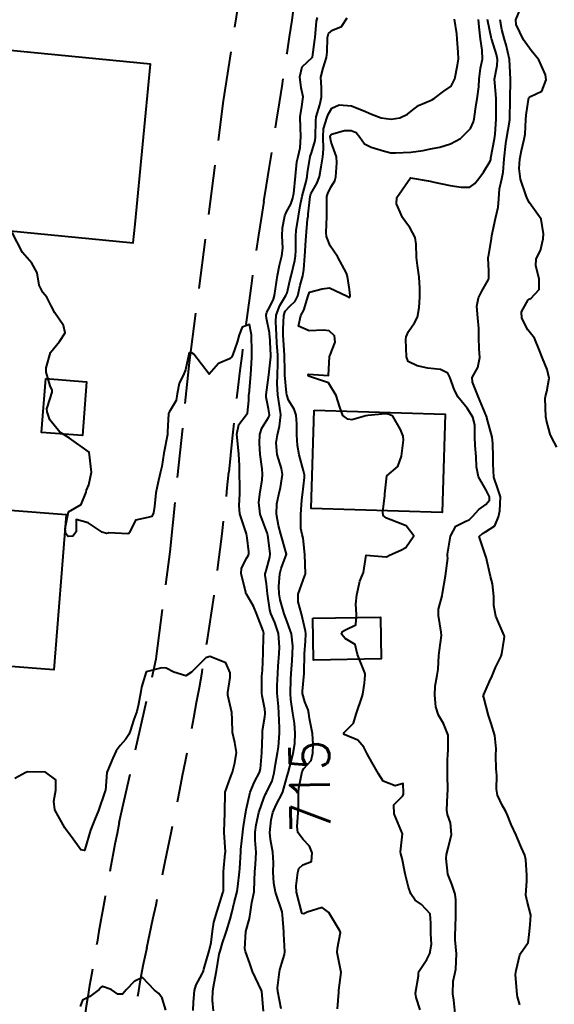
# Model space of a CAD drawing. Header units: metres. Extents: x 298520 to 308411, y 7433745 to 7450750.
# Drawn here: x 304821.2 to 304875, y 7438781.5 to 7438880.6 of the extents above; entities that cross this region are included whole.
import ezdxf
from ezdxf.enums import TextEntityAlignment as Align

# ---------------------------------------------------------------- set-up
doc = ezdxf.new("R2010")
doc.units = ezdxf.units.M
doc.header["$LTSCALE"] = 10
doc.linetypes.add('DASHED', pattern=[0.75, 0.5, -0.25])
for name, color, linetype in [('Cotas', 45, 'Continuous'), ('Curvas de Nivel 1m', 11, 'Continuous'), ('Curvas de Nivel 5m', 15, 'Continuous'), ('Edificações', 30, 'Continuous'), ('Vias Secundárias', 230, 'DASHED')]:
    doc.layers.add(name, color=color, linetype=linetype)
doc.styles.add('Style-STANDARD', font='STANDARD.shx')

msp = doc.modelspace()

# ---------------------------------------------------------------- linework, layer by layer
at = {"layer": 'Curvas de Nivel 1m', "flags": 128}
for points, elevation in [([(304875.301, 7438837.571), (304874.794, 7438838.502), (304874.622, 7438838.89), (304874.25, 7438840.258), (304874.196, 7438840.511), (304874.189, 7438840.575), (304874.126, 7438842.512), (304874.139, 7438842.657), (304874.289, 7438843.158), (304874.504, 7438844.507), (304874.316, 7438845.4), (304873.843, 7438846.515), (304873.551, 7438847.308), (304873.052, 7438848.523), (304872.362, 7438849.39), (304871.771, 7438850.536), (304871.72, 7438851.2), (304872.401, 7438852.389), (304872.479, 7438852.452), (304872.67, 7438852.527), (304873.494, 7438853.437), (304873.496, 7438854.519), (304873.154, 7438855.811), (304873.209, 7438856.522), (304873.625, 7438857.355), (304873.918, 7438858.516), (304873.959, 7438859.034), (304873.709, 7438860.518), (304872.517, 7438862.163), (304872.324, 7438862.532), (304872.204, 7438862.856), (304871.634, 7438864.539), (304871.502, 7438865.598), (304871.572, 7438866.54), (304871.713, 7438867.407), (304871.997, 7438868.536), (304872.086, 7438869.048), (304872.152, 7438870.535), (304872.188, 7438870.966), (304872.426, 7438872.532), (304872.476, 7438872.7), (304872.646, 7438872.855), (304873.778, 7438873.393), (304874.216, 7438874.514), (304874.153, 7438875.033), (304873.481, 7438876.522), (304872.702, 7438877.468), (304871.931, 7438878.538), (304871.187, 7438880.087), (304871.158, 7438880.546), (304871.613, 7438881.679)], 719), ([(304845.773, 7438780.838), (304845.584, 7438782.819), (304845.58, 7438782.84), (304845.564, 7438782.924), (304844.642, 7438784.854), (304844.397, 7438785.654), (304843.955, 7438786.865), (304843.883, 7438787.133), (304843.99, 7438788.865), (304844.356, 7438790.156), (304844.439, 7438790.858), (304844.586, 7438791.77), (304844.818, 7438792.853), (304844.866, 7438794.024), (304844.894, 7438794.852), (304844.969, 7438795.596), (304845.011, 7438796.851), (304844.93, 7438798.037), (304844.938, 7438798.852), (304845.028, 7438799.587), (304845.289, 7438800.847), (304845.797, 7438802.268), (304845.979, 7438802.66), (304846.074, 7438802.837), (304846.618, 7438804.029), (304846.838, 7438804.83), (304846.979, 7438805.685), (304847.181, 7438806.827), (304847.255, 7438807.43), (304847.359, 7438808.825), (304847.374, 7438809.331), (304847.309, 7438810.826), (304847.259, 7438811.477), (304847.151, 7438812.828), (304847.146, 7438813.613), (304847.204, 7438814.827), (304847.247, 7438815.534), (304847.334, 7438816.826), (304847.357, 7438817.448), (304847.255, 7438818.827), (304846.908, 7438819.933), (304846.512, 7438820.835), (304846.402, 7438821.212), (304846.164, 7438822.839), (304846.053, 7438823.843), (304845.936, 7438824.716), (304845.929, 7438824.842), (304845.958, 7438824.948), (304846.069, 7438825.274), (304846.412, 7438826.513), (304846.442, 7438826.837), (304846.182, 7438828.77), (304846.166, 7438828.839), (304846.115, 7438828.964), (304845.425, 7438830.851), (304845.303, 7438832.001), (304845.39, 7438832.852), (304845.611, 7438834.282), (304845.671, 7438834.848), (304845.629, 7438835.411), (304845.426, 7438836.852), (304845.363, 7438837.992), (304845.402, 7438838.852), (304845.598, 7438839.494), (304846.259, 7438840.573), (304846.353, 7438840.748), (304846.36, 7438840.839), (304846.269, 7438841.446), (304846.03, 7438842.593), (304846.024, 7438842.844), (304846.303, 7438844.84), (304846.509, 7438846.659), (304846.513, 7438846.838), (304846.384, 7438848.809), (304846.38, 7438848.84), (304846.355, 7438849.073), (304846.066, 7438850.541), (304846.026, 7438850.845), (304846.082, 7438851.14), (304846.385, 7438851.678), (304846.759, 7438852.474), (304846.874, 7438852.835), (304847.069, 7438854.181), (304847.155, 7438854.833), (304847.384, 7438855.886), (304847.622, 7438856.828), (304847.699, 7438857.589), (304847.645, 7438858.828), (304847.681, 7438859.628), (304847.918, 7438860.826), (304848.074, 7438861.25), (304848.511, 7438862.026), (304848.706, 7438862.631), (304848.751, 7438862.817), (304848.799, 7438863.09), (304848.972, 7438864.814), (304849.117, 7438866.259), (304849.235, 7438866.81), (304849.439, 7438867.665), (304849.516, 7438868.806), (304849.47, 7438869.675), (304849.449, 7438870.807), (304849.608, 7438871.825), (304849.765, 7438872.803), (304849.566, 7438873.721), (304849.408, 7438874.809), (304849.651, 7438875.832), (304850.693, 7438876.79), (304850.928, 7438878.571), (304850.945, 7438878.788), (304851.105, 7438880.41), (304851.181, 7438880.786)], 713), ([(304847.545, 7438781.078), (304847.205, 7438782.824), (304847.186, 7438783.206), (304847.374, 7438784.822), (304847.407, 7438785.01), (304847.602, 7438785.682), (304847.885, 7438786.542), (304847.909, 7438786.817), (304847.823, 7438788.626), (304847.812, 7438788.818), (304847.659, 7438790.552), (304847.634, 7438790.82), (304847.625, 7438790.859), (304846.977, 7438792.827), (304846.785, 7438793.736), (304846.742, 7438794.83), (304846.775, 7438795.772), (304846.707, 7438796.83), (304846.464, 7438798.115), (304846.399, 7438798.834), (304846.524, 7438800.08), (304846.704, 7438800.831), (304847.023, 7438801.596), (304847.661, 7438802.821), (304847.702, 7438802.923), (304847.807, 7438803.269), (304848.15, 7438804.486), (304848.233, 7438804.816), (304848.565, 7438806.09), (304848.764, 7438806.811), (304848.907, 7438807.765), (304848.95, 7438808.809), (304848.875, 7438809.823), (304848.73, 7438810.812), (304848.522, 7438812.209), (304848.472, 7438812.815), (304848.506, 7438814.245), (304848.552, 7438814.814), (304848.646, 7438816.13), (304848.682, 7438816.813), (304848.716, 7438817.545), (304848.587, 7438818.811), (304848.016, 7438820.376), (304847.836, 7438820.822), (304847.448, 7438822.237), (304847.352, 7438822.827), (304847.313, 7438823.565), (304847.409, 7438824.827), (304847.536, 7438825.361), (304848.093, 7438826.82), (304847.508, 7438828.826), (304847.257, 7438829.698), (304847.068, 7438830.831), (304847.112, 7438831.871), (304847.309, 7438832.829), (304847.485, 7438833.512), (304847.69, 7438834.825), (304847.576, 7438835.442), (304847.15, 7438836.831), (304847.042, 7438838.015), (304847.158, 7438838.831), (304847.378, 7438839.697), (304847.491, 7438840.828), (304847.376, 7438841.724), (304847.206, 7438842.831), (304847.148, 7438843.978), (304847.157, 7438844.831), (304847.191, 7438845.961), (304847.189, 7438846.831), (304847.113, 7438848.065), (304847.062, 7438848.833), (304846.987, 7438850.213), (304847.039, 7438850.833), (304847.402, 7438851.815), (304848.02, 7438852.824), (304848.141, 7438853.087), (304848.418, 7438854.288), (304848.553, 7438854.818), (304848.925, 7438856.334), (304848.988, 7438856.812), (304849.007, 7438857.36), (304849.014, 7438858.812), (304849.048, 7438859.381), (304849.28, 7438860.808), (304849.463, 7438861.851), (304849.654, 7438862.803), (304850.048, 7438864.307), (304850.145, 7438864.796), (304850.186, 7438865.157), (304850.468, 7438866.792), (304850.577, 7438867.159), (304850.96, 7438868.415), (304850.989, 7438868.786), (304851.012, 7438870.383), (304851.076, 7438870.785), (304851.417, 7438871.997), (304851.608, 7438872.78), (304851.615, 7438873.743), (304851.519, 7438874.781), (304851.762, 7438875.694), (304852.104, 7438876.776), (304852.17, 7438877.304), (304852.216, 7438878.775), (304852.314, 7438879.177), (304852.72, 7438879.498), (304853.618, 7438879.867), (304854.186, 7438880.755)], 714), ([(304861.546, 7438780.987), (304861.121, 7438782.219), (304861.074, 7438782.657), (304861.346, 7438784.419), (304861.367, 7438784.653), (304861.392, 7438784.847), (304861.59, 7438785.152), (304862.204, 7438786.044), (304862.503, 7438786.641), (304862.656, 7438787.606), (304862.589, 7438788.64), (304862.593, 7438789.696), (304862.538, 7438790.641), (304861.672, 7438791.592), (304861.033, 7438792.016), (304860.592, 7438792.666), (304860.34, 7438793.321), (304860.004, 7438794.675), (304859.726, 7438796.194), (304859.589, 7438796.681), (304859.547, 7438796.869), (304859.753, 7438798.68), (304858.905, 7438800.689), (304858.877, 7438801.604), (304859.801, 7438802.518), (304859.859, 7438802.679), (304859.868, 7438802.744), (304859.813, 7438803.738), (304859.001, 7438803.498), (304857.816, 7438803.982), (304857.331, 7438804.705), (304856.66, 7438805.892), (304856.198, 7438806.717), (304855.86, 7438807.415), (304855.242, 7438808.104), (304853.872, 7438808.688), (304853.836, 7438808.75), (304853.832, 7438808.792), (304853.875, 7438808.887), (304854.822, 7438809.803), (304855.081, 7438810.732), (304855.69, 7438812.493), (304855.774, 7438812.722), (304855.934, 7438813.845), (304856.005, 7438814.657), (304855.999, 7438814.719), (304855.945, 7438814.868), (304855.235, 7438816.731), (304854.983, 7438817.735), (304853.989, 7438818.346), (304853.606, 7438818.754), (304853.723, 7438819.027), (304854, 7438819.215), (304855.042, 7438819.7), (304855.122, 7438820.734), (304855.071, 7438821.772), (304855.165, 7438822.733), (304855.442, 7438824.114), (304855.725, 7438824.725), (304855.817, 7438824.974), (304856.093, 7438826.72), (304858.091, 7438826.552), (304858.216, 7438826.574), (304858.44, 7438826.697), (304859.575, 7438827.209), (304860.101, 7438827.492), (304860.902, 7438828.668), (304860.127, 7438829.651), (304858.566, 7438830.266), (304858.139, 7438830.428), (304857.815, 7438830.703), (304857.769, 7438831.081), (304857.964, 7438832.702), (304857.982, 7438832.884), (304858.183, 7438834.7), (304859.267, 7438835.614), (304859.653, 7438836.678), (304859.846, 7438838.292), (304859.812, 7438838.676), (304859.557, 7438839.366), (304858.765, 7438840.692), (304858.424, 7438840.857), (304858.265, 7438840.893), (304858.042, 7438840.926), (304856.263, 7438840.768), (304856.066, 7438840.723), (304854.666, 7438840.335), (304854.257, 7438840.381), (304853.759, 7438840.755), (304853.429, 7438841.601), (304853.086, 7438842.762), (304852.296, 7438844.06), (304850.399, 7438844.692), (304850.302, 7438844.728), (304850.277, 7438844.765), (304850.264, 7438844.791), (304850.258, 7438844.837), (304850.305, 7438844.91), (304852.303, 7438844.77), (304852.415, 7438846.686), (304852.433, 7438846.769), (304852.965, 7438848.146), (304852.905, 7438848.764), (304852.358, 7438849.272), (304851.794, 7438849.34), (304850.358, 7438849.287), (304849.29, 7438849.734), (304849.511, 7438850.803), (304849.817, 7438851.363), (304850.246, 7438852.792), (304850.407, 7438853.179), (304851.679, 7438853.508), (304852.411, 7438853.599), (304854.175, 7438852.752), (304854.401, 7438852.614), (304854.465, 7438852.686), (304854.475, 7438852.749), (304854.472, 7438852.817), (304854.41, 7438853.445), (304854.203, 7438854.752), (304854.111, 7438855.069), (304853.215, 7438856.762), (304852.464, 7438857.828), (304852.103, 7438858.774), (304852.072, 7438859.179), (304852.123, 7438860.774), (304852.123, 7438861.149), (304852.149, 7438862.774), (304852.224, 7438863.075), (304852.532, 7438863.71), (304852.941, 7438864.364), (304853.029, 7438864.765), (304853.159, 7438866.17), (304853.105, 7438866.765), (304852.588, 7438868.245), (304852.48, 7438868.771), (304852.486, 7438868.879), (304852.596, 7438869.061), (304853.921, 7438869.435), (304854.6, 7438869.427), (304855.078, 7438869.223), (304855.458, 7438868.737), (304855.924, 7438868.067), (304856.583, 7438867.74), (304857.944, 7438867.342), (304858.578, 7438867.188), (304859.044, 7438867.16), (304860.579, 7438867.232), (304861.817, 7438867.421), (304862.582, 7438867.566), (304863.495, 7438867.729), (304864.587, 7438868.077), (304865.578, 7438868.615), (304866.603, 7438869.613), (304866.9, 7438870.307), (304866.963, 7438870.596), (304867.176, 7438872.053), (304867.275, 7438872.594), (304867.447, 7438873.8), (304867.465, 7438874.592), (304867.594, 7438875.676), (304867.807, 7438876.589), (304867.782, 7438877.509), (304867.595, 7438878.591), (304867.461, 7438879.858), (304867.395, 7438880.593)], 716), ([(304865.062, 7438780.607), (304864.909, 7438781.962), (304864.828, 7438782.611), (304864.844, 7438783.879), (304865.009, 7438784.609), (304865.131, 7438785.065), (304865.195, 7438786.606), (304865.045, 7438788.027), (304865.038, 7438788.609), (304865.072, 7438789.178), (304865.12, 7438790.608), (304865.122, 7438792.053), (304865.054, 7438792.609), (304864.707, 7438793.629), (304864.33, 7438794.621), (304864.135, 7438796.216), (304864.185, 7438796.623), (304864.36, 7438797.241), (304864.695, 7438798.616), (304864.586, 7438799.802), (304864.289, 7438800.622), (304864.216, 7438801.052), (304864.29, 7438802.623), (304864.304, 7438803.119), (304864.28, 7438804.623), (304864.29, 7438806.179), (304864.309, 7438806.623), (304864.361, 7438807.126), (304864.352, 7438808.623), (304863.89, 7438809.796), (304863.367, 7438810.635), (304863.103, 7438811.447), (304863.015, 7438812.639), (304863.04, 7438813.531), (304863.224, 7438814.637), (304863.332, 7438815.257), (304863.423, 7438816.635), (304863.463, 7438817.15), (304863.662, 7438818.633), (304863.651, 7438818.98), (304863.381, 7438820.636), (304863.376, 7438821.29), (304863.728, 7438822.633), (304863.792, 7438822.886), (304864.063, 7438824.63), (304864.314, 7438826.403), (304864.297, 7438826.627), (304864.295, 7438826.827), (304864.567, 7438828.623), (304865.119, 7438829.624), (304866.136, 7438830.135), (304866.462, 7438830.273), (304866.811, 7438830.593), (304867.442, 7438831.295), (304868.155, 7438831.821), (304868.495, 7438832.241), (304868.503, 7438832.577), (304868.169, 7438833.236), (304867.409, 7438834.588), (304867.203, 7438835.585), (304867.177, 7438836.59), (304867.077, 7438837.739), (304867.034, 7438838.592), (304867.024, 7438839.813), (304866.827, 7438840.594), (304866.267, 7438841.508), (304865.368, 7438842.614), (304864.973, 7438843.303), (304864.514, 7438844.627), (304864.309, 7438845.029), (304863.568, 7438845.384), (304862.316, 7438845.517), (304861.24, 7438845.74), (304860.326, 7438846.206), (304860.14, 7438846.673), (304860.077, 7438848.401), (304860.113, 7438848.674), (304860.358, 7438849.21), (304860.967, 7438850.064), (304861.248, 7438850.661), (304861.441, 7438851.605), (304861.507, 7438852.659), (304861.508, 7438853.563), (304861.426, 7438854.66), (304861.258, 7438855.844), (304861.172, 7438856.663), (304861.143, 7438857.986), (304861.013, 7438858.665), (304860.483, 7438859.665), (304860.037, 7438860.226), (304859.738, 7438860.681), (304859.156, 7438862.048), (304859.195, 7438862.69), (304860.543, 7438864.67), (304862.54, 7438864.334), (304862.947, 7438864.238), (304864.536, 7438863.896), (304865.641, 7438863.72), (304866.534, 7438863.71), (304867.039, 7438864.094), (304867.437, 7438864.591), (304867.92, 7438865.219), (304868.569, 7438866.321), (304868.634, 7438866.517), (304868.638, 7438866.579), (304868.653, 7438866.658), (304869.017, 7438868.574), (304869.086, 7438869.061), (304869.163, 7438870.572), (304869.185, 7438872.021), (304869.194, 7438872.572), (304869.143, 7438873.068), (304868.994, 7438874.575), (304869.283, 7438875.972), (304869.324, 7438876.571), (304869.206, 7438877.081), (304868.726, 7438878.58), (304868.713, 7438878.625), (304868.304, 7438880.584)], 717), ([(304871.553, 7438781.492), (304871.312, 7438782.285), (304871.278, 7438782.534), (304871.164, 7438784.121), (304871.137, 7438784.537), (304871.175, 7438784.95), (304871.564, 7438786.531), (304871.614, 7438786.644), (304872.396, 7438787.752), (304872.503, 7438788.521), (304872.613, 7438789.556), (304872.673, 7438790.52), (304872.301, 7438791.899), (304872.164, 7438792.525), (304872.249, 7438793.973), (304872.276, 7438794.524), (304872.175, 7438796.077), (304872.061, 7438796.527), (304871.74, 7438797.276), (304871.367, 7438798.154), (304871.199, 7438798.538), (304870.688, 7438799.627), (304870.32, 7438800.552), (304870.164, 7438800.932), (304869.793, 7438801.577), (304869.308, 7438802.565), (304869.199, 7438803.176), (304869.23, 7438804.566), (304869.183, 7438805.216), (304869.141, 7438806.567), (304869.192, 7438807.234), (304869.057, 7438808.568), (304868.674, 7438809.789), (304868.405, 7438810.575), (304867.921, 7438812.386), (304867.875, 7438812.58), (304867.888, 7438812.616), (304867.924, 7438812.691), (304868.514, 7438813.998), (304868.774, 7438814.572), (304869.109, 7438815.415), (304869.669, 7438816.563), (304869.749, 7438816.788), (304869.99, 7438818.251), (304870.013, 7438818.56), (304869.994, 7438818.632), (304869.158, 7438820.569), (304868.959, 7438821.646), (304868.956, 7438822.571), (304868.794, 7438823.834), (304868.621, 7438824.574), (304868.169, 7438826.502), (304868.147, 7438826.579), (304868.094, 7438826.688), (304867.465, 7438828.586), (304867.795, 7438828.906), (304868.12, 7438829.049), (304869.04, 7438829.66), (304869.399, 7438830.567), (304869.545, 7438831.17), (304869.607, 7438832.566), (304869.361, 7438833.378), (304868.957, 7438834.572), (304868.87, 7438835.906), (304868.877, 7438836.573), (304868.857, 7438837.944), (304868.787, 7438838.574), (304868.252, 7438840.532), (304868.234, 7438840.58), (304868.225, 7438840.608), (304867.412, 7438842.589), (304866.791, 7438844.102), (304866.754, 7438844.595), (304867.32, 7438845.588), (304867.53, 7438846.588), (304867.476, 7438847.454), (304867.424, 7438848.589), (304867.44, 7438849.511), (304867.34, 7438850.59), (304867.24, 7438851.742), (304867.403, 7438852.59), (304867.742, 7438853.255), (304868.421, 7438854.428), (304868.442, 7438854.58), (304868.434, 7438855.311), (304868.377, 7438856.581), (304868.384, 7438856.65), (304868.456, 7438856.93), (304868.721, 7438858.576), (304868.759, 7438858.859), (304869.115, 7438860.571), (304869.373, 7438861.704), (304869.442, 7438862.566), (304869.528, 7438863.56), (304869.762, 7438864.562), (304869.883, 7438865.23), (304869.989, 7438866.559), (304870.139, 7438868.107), (304870.209, 7438868.556), (304870.548, 7438870.487), (304870.555, 7438870.551), (304870.556, 7438870.608), (304870.604, 7438872.551), (304870.628, 7438874.516), (304870.629, 7438874.551), (304870.631, 7438874.583), (304870.518, 7438876.553), (304870.175, 7438878.025), (304870.014, 7438878.56), (304869.733, 7438879.574), (304869.588, 7438880.567)], 718), ([(304840.72, 7438780.902), (304840.624, 7438781.974), (304840.652, 7438782.904), (304840.807, 7438783.669), (304841.021, 7438784.899), (304841.316, 7438786.601), (304841.388, 7438786.893), (304841.621, 7438787.712), (304841.927, 7438788.59), (304842.028, 7438788.886), (304842.414, 7438790.12), (304842.61, 7438790.881), (304842.817, 7438791.733), (304843.103, 7438792.876), (304843.182, 7438793.381), (304843.358, 7438794.873), (304843.388, 7438795.192), (304843.469, 7438796.873), (304843.486, 7438797.122), (304843.676, 7438798.871), (304843.687, 7438798.937), (304843.761, 7438799.409), (304843.935, 7438800.714), (304843.97, 7438800.867), (304844.028, 7438801.109), (304844.416, 7438802.861), (304844.87, 7438803.911), (304845.346, 7438804.847), (304845.445, 7438805.229), (304845.581, 7438806.844), (304845.657, 7438808.629), (304845.649, 7438808.843), (304845.65, 7438809.07), (304845.897, 7438810.448), (304845.943, 7438810.799), (304845.942, 7438810.84), (304845.907, 7438811.212), (304845.637, 7438812.561), (304845.586, 7438812.845), (304845.599, 7438814.505), (304845.642, 7438814.845), (304845.672, 7438815.119), (304845.73, 7438816.844), (304845.764, 7438818.616), (304845.779, 7438818.843), (304845.724, 7438819.117), (304845.057, 7438820.854), (304844.753, 7438821.582), (304844.042, 7438822.796), (304844, 7438822.87), (304843.972, 7438822.942), (304843.506, 7438824.876), (304843.537, 7438825.41), (304844.086, 7438826.441), (304844.243, 7438826.716), (304844.282, 7438826.867), (304844.278, 7438827.05), (304844.109, 7438828.448), (304844.048, 7438828.871), (304844.019, 7438828.967), (304843.382, 7438830.878), (304843.314, 7438831.715), (304843.369, 7438832.878), (304843.366, 7438833.683), (304843.353, 7438834.878), (304843.34, 7438835.735), (304843.294, 7438836.879), (304843.19, 7438837.913), (304843.094, 7438838.881), (304843.278, 7438839.849), (304844.062, 7438840.872), (304844.15, 7438840.985), (304844.277, 7438842.263), (304844.301, 7438842.87), (304844.304, 7438842.891), (304844.479, 7438844.867), (304844.588, 7438846.608), (304844.602, 7438846.866), (304844.598, 7438847.129), (304844.543, 7438848.867), (304844.532, 7438849.045), (304844.363, 7438849.923), (304843.61, 7438849.628), (304843.303, 7438848.88), (304843.097, 7438848.131), (304842.66, 7438846.887), (304842.559, 7438846.658), (304842.327, 7438846.463), (304841.224, 7438845.996), (304840.303, 7438844.91), (304838.736, 7438846.934), (304838.494, 7438847.097), (304838.335, 7438847.108), (304838.256, 7438847.018), (304838.237, 7438846.941), (304837.906, 7438845.347), (304837.739, 7438844.946), (304837.262, 7438843.982), (304837.088, 7438842.952), (304836.962, 7438842.267), (304836.264, 7438841.094), (304836.212, 7438840.961), (304836.097, 7438839.1), (304836.114, 7438838.962), (304836.111, 7438838.841), (304835.742, 7438836.967), (304835.518, 7438835.646), (304835.378, 7438834.972), (304835.117, 7438833.921), (304834.941, 7438832.978), (304834.783, 7438831.614), (304834.694, 7438830.982), (304834.513, 7438830.609), (304834.135, 7438830.489), (304832.891, 7438830.243), (304832.274, 7438829.008), (304832.218, 7438828.903), (304832.112, 7438828.869), (304830.191, 7438828.95), (304830.112, 7438828.936), (304829.968, 7438828.889), (304829.529, 7438829.039), (304828.126, 7438829.957), (304826.909, 7438830.294), (304826.916, 7438829.072), (304826.558, 7438828.626), (304826.108, 7438828.604), (304825.88, 7438828.853), (304825.818, 7438829.084), (304825.811, 7438829.391), (304826.143, 7438831.08), (304827.395, 7438831.823), (304827.913, 7438833.062), (304827.963, 7438833.264), (304828.17, 7438833.776), (304828.436, 7438835.056), (304828.213, 7438837.06), (304826.227, 7438838.484), (304825.853, 7438838.71), (304825.269, 7438839.094), (304824.251, 7438840.317), (304823.975, 7438841.113), (304823.966, 7438841.413), (304824.276, 7438842.461), (304824.5, 7438843.107), (304824.486, 7438843.308), (304824.289, 7438843.753), (304823.892, 7438845.114), (304823.885, 7438845.539), (304824.333, 7438847.1), (304825.246, 7438848.188), (304825.816, 7438849.085), (304825.638, 7438849.813), (304824.759, 7438851.096), (304824.39, 7438851.799), (304823.958, 7438852.667), (304823.558, 7438853.113), (304823.175, 7438853.883), (304822.981, 7438855.122), (304822.437, 7438856.08), (304821.499, 7438857.14), (304820.473, 7438859.15)], 712), ([(304838.669, 7438780.929), (304838.731, 7438781.748), (304838.804, 7438782.928), (304838.983, 7438783.515), (304839.588, 7438784.614), (304839.687, 7438784.823), (304839.711, 7438784.918), (304839.742, 7438785.065), (304840.291, 7438786.91), (304840.479, 7438787.765), (304840.62, 7438788.905), (304840.759, 7438789.79), (304841.085, 7438790.899), (304841.681, 7438792.741), (304841.715, 7438792.857), (304841.72, 7438792.89), (304841.749, 7438794.843), (304841.749, 7438794.89), (304841.92, 7438796.698), (304841.923, 7438796.888), (304841.81, 7438798.832), (304841.807, 7438798.889), (304841.881, 7438800.789), (304841.883, 7438800.889), (304841.897, 7438802.794), (304841.91, 7438802.889), (304842.4, 7438804.301), (304842.628, 7438804.882), (304842.883, 7438805.834), (304843.039, 7438806.878), (304842.881, 7438807.861), (304842.636, 7438808.882), (304842.606, 7438810.169), (304842.563, 7438810.883), (304842.18, 7438812.628), (304842.165, 7438812.888), (304842.423, 7438814.4), (304842.416, 7438814.885), (304841.958, 7438815.885), (304840.353, 7438816.521), (304839.965, 7438816.39), (304839.211, 7438815.665), (304838.524, 7438814.931), (304837.939, 7438814.563), (304836.744, 7438814.952), (304835.949, 7438815.353), (304835.527, 7438815.388), (304833.943, 7438814.99), (304833.491, 7438813.43), (304833.405, 7438812.995), (304833.194, 7438811.713), (304833.002, 7438810.999), (304832.719, 7438810.173), (304832.355, 7438809.005), (304832.212, 7438808.664), (304831.864, 7438808.168), (304831.319, 7438807.555), (304830.932, 7438807.019), (304830.582, 7438806.283), (304830.048, 7438805.028), (304830.002, 7438804.847), (304829.846, 7438803.03), (304829.835, 7438802.997), (304829.802, 7438802.9), (304829.147, 7438801.04), (304828.761, 7438800.052), (304828.359, 7438799.051), (304827.788, 7438797.113), (304827.771, 7438797.059), (304827.733, 7438797.024), (304827.367, 7438797.064), (304826.45, 7438798.369), (304825.908, 7438799.078), (304825.756, 7438799.281), (304824.775, 7438801.095), (304824.668, 7438801.973), (304824.867, 7438803.094), (304824.847, 7438804.128), (304823.821, 7438804.887), (304822.046, 7438804.912), (304821.829, 7438804.849), (304820.722, 7438804.239)], 711)]:
    msp.add_lwpolyline(points, dxfattribs=dict(at, elevation=elevation))
at = {"layer": 'Curvas de Nivel 5m', "flags": 128}
for points, elevation in [([(304853.222, 7438781.078), (304853.335, 7438782.752), (304853.36, 7438782.958), (304853.593, 7438784.75), (304853.182, 7438786.754), (304853.199, 7438787.173), (304853.495, 7438788.751), (304853.452, 7438788.936), (304852.328, 7438790.763), (304851.668, 7438791.27), (304850.143, 7438790.793), (304849.826, 7438790.632), (304849.661, 7438790.689), (304849.601, 7438790.801), (304849.572, 7438790.892), (304849.097, 7438792.806), (304849.052, 7438793.444), (304849.225, 7438794.805), (304849.32, 7438795.193), (304849.714, 7438795.561), (304850.596, 7438795.91), (304850.667, 7438796.786), (304850.387, 7438797.438), (304849.746, 7438798.11), (304849.227, 7438798.805), (304849.139, 7438799.429), (304849.243, 7438800.805), (304849.292, 7438801.3), (304849.288, 7438802.805), (304849.324, 7438803.288), (304849.618, 7438804.802), (304849.663, 7438804.964), (304849.83, 7438805.246), (304850.553, 7438806.079), (304850.73, 7438806.787), (304850.747, 7438807.672), (304850.69, 7438808.788), (304850.393, 7438810.295), (304850.325, 7438810.794), (304850.264, 7438811.152), (304849.914, 7438811.948), (304849.697, 7438812.802), (304849.69, 7438813.038), (304849.853, 7438814.801), (304849.856, 7438814.889), (304849.899, 7438816.801), (304849.986, 7438818.065), (304850.034, 7438818.79), (304849.997, 7438819.085), (304849.589, 7438820.797), (304849.266, 7438822.032), (304849.234, 7438822.802), (304849.936, 7438824.667), (304849.998, 7438824.791), (304850.003, 7438824.852), (304849.922, 7438826.793), (304849.74, 7438828.427), (304849.651, 7438828.797), (304849.526, 7438829.395), (304849.531, 7438830.799), (304849.627, 7438832.268), (304849.692, 7438832.797), (304849.9, 7438834.514), (304849.882, 7438834.795), (304849.789, 7438835.196), (304849.36, 7438836.803), (304849.172, 7438837.756), (304849.112, 7438838.807), (304849.127, 7438839.929), (304849.056, 7438840.808), (304848.85, 7438841.392), (304848.278, 7438842.308), (304848.104, 7438842.822), (304848.078, 7438843.029), (304847.925, 7438844.824), (304847.912, 7438845.221), (304847.871, 7438846.825), (304847.843, 7438847.32), (304847.748, 7438848.826), (304847.73, 7438849.456), (304847.815, 7438850.826), (304847.956, 7438851.248), (304848.387, 7438851.726), (304848.965, 7438852.241), (304849.21, 7438852.808), (304849.464, 7438853.854), (304849.708, 7438854.801), (304849.806, 7438855.426), (304849.908, 7438856.798), (304850.02, 7438858.349), (304850.057, 7438858.796), (304850.199, 7438860.503), (304850.244, 7438860.794), (304850.271, 7438861.018), (304850.446, 7438862.791), (304850.526, 7438863.062), (304851.169, 7438864.151), (304851.403, 7438864.781), (304851.573, 7438865.765), (304851.734, 7438866.778), (304851.806, 7438867.552), (304851.757, 7438868.778), (304851.799, 7438869.58), (304852.169, 7438870.774), (304852.291, 7438871.101), (304852.627, 7438871.683), (304853.38, 7438872.014), (304854.63, 7438871.889), (304856.016, 7438871.335), (304856.618, 7438871.051), (304857.592, 7438870.71), (304858.612, 7438870.559), (304859.469, 7438870.687), (304860.241, 7438871.053), (304860.623, 7438871.357), (304861.371, 7438871.924), (304862.64, 7438872.488), (304862.756, 7438872.534), (304862.945, 7438872.647), (304863.926, 7438873.361), (304864.656, 7438873.89), (304865.027, 7438874.625), (304865.296, 7438876.009), (304865.378, 7438876.62), (304865.37, 7438877.29), (304865.268, 7438878.622), (304865.223, 7438879.127), (304865.001, 7438880.626)], 715), ([(304835.941, 7438780.956), (304835.555, 7438782.172), (304835.23, 7438782.636), (304834.805, 7438782.971), (304833.581, 7438784.224), (304832.731, 7438783.843), (304831.925, 7438783.006), (304831.762, 7438782.807), (304831.558, 7438782.558), (304831.108, 7438782.566), (304830.441, 7438783.027), (304829.567, 7438783.343), (304829.382, 7438783.226), (304829.206, 7438783.044), (304828.269, 7438782.339), (304827.552, 7438781.964), (304827.301, 7438781.306)], 710)]:
    msp.add_lwpolyline(points, dxfattribs=dict(at, elevation=elevation))
at = {"layer": 'Edificações'}
msp.add_lwpolyline([(304818.659, 7438860.758), (304818.659, 7438860.758), (304818.536, 7438859.501), (304832.646, 7438858.122), (304832.831, 7438860.016), (304834.403, 7438876.096), (304808.906, 7438878.589), (304807.333, 7438862.509), (304818.659, 7438860.758)], dxfattribs=at)
for points in [[(304823.847, 7438844.474), (304827.951, 7438844.156), (304827.531, 7438838.741), (304823.427, 7438839.059)], [(304850.85, 7438841.291), (304864.036, 7438840.884), (304863.731, 7438831.011), (304850.546, 7438831.418)], [(304808.087, 7438832.18), (304825.888, 7438830.799), (304824.676, 7438815.169), (304806.875, 7438816.549)], [(304850.737, 7438820.374), (304857.535, 7438820.478), (304857.599, 7438816.273), (304850.801, 7438816.168)]]:
    msp.add_lwpolyline(points, close=True, dxfattribs=at)
at = {"layer": 'Vias Secundárias'}
for points in [[(304841.466, 7438990.998, -0.05251), (304852.87, 7438970.086, -0.060927), (304859.523, 7438946.289, -0.08992), (304859.019, 7438928.573, -0.016578), (304853.369, 7438905.582, 0.033342), (304849.836, 7438888.797, -0.005117), (304845.801, 7438862.282, 0.016222), (304842.274, 7438835.051, -0.02276), (304838.745, 7438810.35, -0.007426), (304834.006, 7438787.238, 0.047593), (304832.192, 7438772.441, 0.041165)], [(304826.779, 7438766.832, -0.039309), (304828.079, 7438782.323, -0.008262), (304831.242, 7438799.824), (304834.962, 7438816.286), (304836.355, 7438827.047), (304838.307, 7438846.102), (304841.745, 7438872.408), (304845.836, 7438899), (304850.854, 7438921.774), (304852.992, 7438933.31, 0.07714), (304853.362, 7438945.953, 0.064169), (304848.904, 7438963.208, 0.006078), (304841.187, 7438981.813, 0.024282)]]:
    msp.add_lwpolyline(points, format="xyb", dxfattribs=at)

# ---------------------------------------------------------------- texts
at = {"layer": 'Cotas', "style": 'Style-STANDARD'}
msp.add_text('715', height=4, rotation=91.16746, dxfattribs=at).set_placement((304850.443, 7438803.461, 715), align=Align.MIDDLE_CENTER)

doc.saveas('drawing.dxf')
